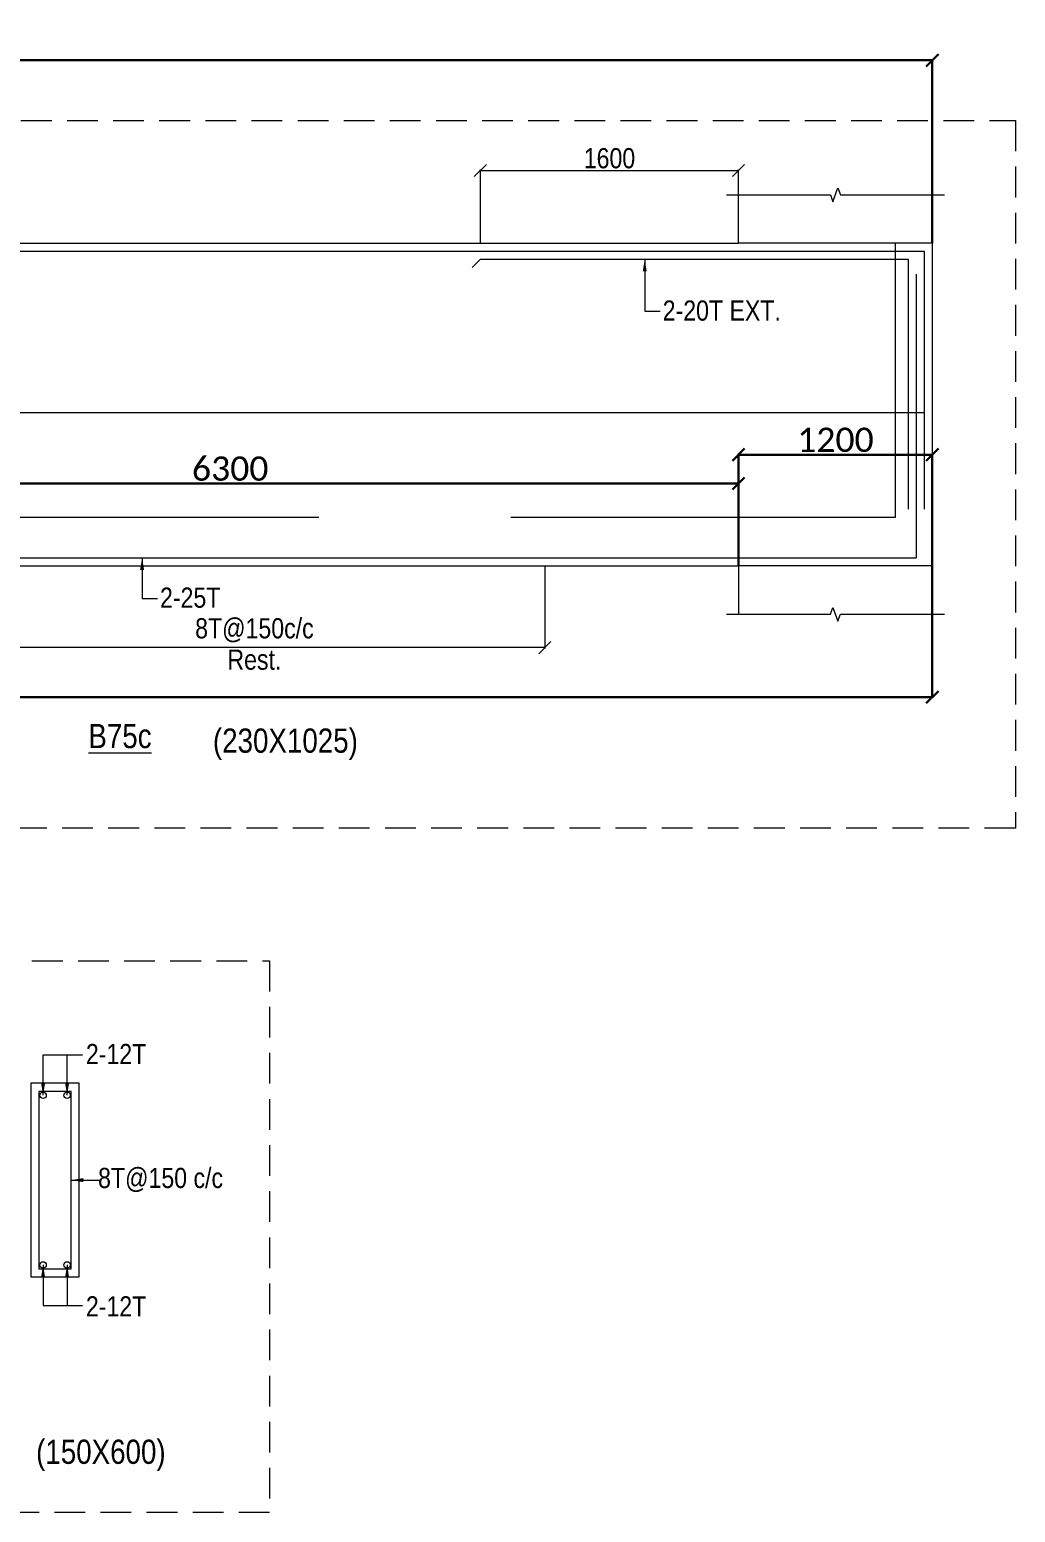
# Model space of a CAD drawing. Header units: millimetres. Extents: x 1112055 to 3390982, y -148532 to 766891.
# Drawn here: x 3017701 to 3029915, y -22158 to -3780 of the extents above; entities that cross this region are included whole.
import ezdxf
from ezdxf.enums import TextEntityAlignment as Align

# ---------------------------------------------------------------- set-up
doc = ezdxf.new("R2010")
doc.units = ezdxf.units.MM
doc.header["$PDMODE"] = 35
doc.header["$PDSIZE"] = -25
doc.linetypes.add('Hidden', pattern=[9.525, 6.35, -3.175])
for name, color, linetype, lineweight in [('B BEAM', 148, 'Continuous', 13), ('B BEAM IN LINE', 250, 'Continuous', 0), ('B STEEL', 34, 'Continuous', 15), ('B STEEL DIM', 216, 'Continuous', 13), ('B STEEL TEXT', 7, 'Continuous', 15), ('B STIRRUPS', 139, 'Continuous', 13), ('B-BEAM DOT', 251, 'Hidden', 9), ('B-BEAM NO', 215, 'Continuous', 18), ('B-COL', 1, 'Continuous', 35)]:
    doc.layers.add(name, color=color, linetype=linetype, lineweight=lineweight)
doc.styles.add('Cali', font='calibri.ttf')
doc.styles.add('SWINC', font='swissc.ttf')
doc.dimstyles.new('BHOOMI', dxfattribs={"dimtxt": 230, "dimasz": 150, "dimexe": 10, "dimexo": 0, "dimgap": 25, "dimtad": 1, "dimdec": 0, "dimzin": 0, "dimdsep": 46, "dimtxsty": 'SWINC', "dimblk": 'OBLIQUE', "dimcen": 0.09, "dimclrd": 250, "dimclre": 250, "dimclrt": 256, "dimaunit": 1, "dimadec": 3, "dimazin": 0, "dimtfac": 1, "dimtdec": 0, "dimtofl": 0, "dimtmove": 1, "dimatfit": 3, "dimfxl": 100, "dimtolj": 1, "dimtzin": 0, "dimlwd": 9, "dimlwe": 5, "dimarcsym": 0})

# ---------------------------------------------------------------- blocks, each defined once
blk = doc.blocks.new('_Oblique')
at = {"color": 0, "linetype": 'ByBlock', "lineweight": -2}
blk.add_line((-0.5, -0.5), (0.5, 0.5), dxfattribs=at)
blk = doc.blocks.new('*D5888')
at = {"layer": 'B STIRRUPS', "color": 250, "lineweight": 0, "transparency": 16777216}
for p, q in [((3016886, -10426), (3016886, -11450)), ((3024086, -10426), (3024086, -11450)), ((3024086, -11440), (3016886, -11440))]:
    blk.add_line(p, q, dxfattribs=at)
at = {"layer": 'Defpoints', "color": 0, "lineweight": 40, "transparency": 16777216}
for p in [(3016886, -10426), (3024086, -10426), (3016886, -11440)]:
    blk.add_point(p, dxfattribs=at)
at = {"layer": 'B STIRRUPS', "color": 250, "lineweight": 0, "transparency": 16777216, "xscale": 150, "yscale": 150, "zscale": 150, "rotation": 180}
blk.add_blockref('_Oblique', (3016886, -11440), dxfattribs=at)
at = {"layer": 'B STIRRUPS', "color": 250, "lineweight": 0, "transparency": 16777216, "xscale": 150, "yscale": 150, "zscale": 150}
blk.add_blockref('_Oblique', (3024086, -11440), dxfattribs=at)
at = {"layer": 'B STIRRUPS', "transparency": 16777216, "char_height": 250, "attachment_point": 5, "style": 'SWINC'}
for s, insert in [('\\A1;8T@150c/c', (3020486, -11225)), ('Rest.', (3020486, -11590))]:
    blk.add_mtext(s, dxfattribs=dict(at, insert=insert))
blk = doc.blocks.new('*D5892')
at = {"layer": 'B STEEL DIM', "lineweight": 5, "transparency": 16777216}
for p, q in [((3023286, -6426), (3023286, -5515)), ((3026486, -6426), (3026486, -5515))]:
    blk.add_line(p, q, dxfattribs=at)
at = {"layer": 'B STEEL DIM', "lineweight": 9, "transparency": 16777216}
blk.add_line((3023286, -5525), (3026486, -5525), dxfattribs=at)
at = {"layer": 'Defpoints', "color": 0, "lineweight": 40, "transparency": 16777216}
for p in [(3026486, -5525), (3023286, -6426), (3026486, -6426)]:
    blk.add_point(p, dxfattribs=at)
at = {"layer": 'B STEEL DIM', "lineweight": 9, "transparency": 16777216, "xscale": 150, "yscale": 150, "zscale": 150, "rotation": 180}
blk.add_blockref('_Oblique', (3023286, -5525), dxfattribs=at)
at = {"layer": 'B STEEL DIM', "lineweight": 9, "transparency": 16777216, "xscale": 150, "yscale": 150, "zscale": 150}
blk.add_blockref('_Oblique', (3026486, -5525), dxfattribs=at)
at = {"layer": 'B STEEL DIM', "transparency": 16777216, "insert": (3024886, -5375), "char_height": 250, "attachment_point": 5, "style": 'SWINC'}
blk.add_mtext('\\A1;1600', dxfattribs=at)
blk = doc.blocks.new('*D6780')
at = {"layer": 'Defpoints', "color": 3, "linetype": 'Hidden', "lineweight": 30, "ltscale": 1000, "transparency": 16777216}
for p, q in [((2984786, -10426), (2984786, -12063)), ((3028886, -10426), (3028886, -12063))]:
    blk.add_line(p, q, dxfattribs=at)
at = {"layer": 'Defpoints', "color": 3, "lineweight": 30, "ltscale": 1000, "transparency": 16777216}
blk.add_line((2984786, -12053), (3028886, -12053), dxfattribs=at)
at = {"layer": 'Defpoints', "color": 0, "lineweight": 40, "transparency": 16777216}
for p in [(2984786, -10426), (3028886, -10426), (3028886, -12053)]:
    blk.add_point(p, dxfattribs=at)
at = {"layer": 'Defpoints', "color": 3, "lineweight": 30, "transparency": 16777216, "xscale": 150, "yscale": 150, "zscale": 150, "rotation": 180}
blk.add_blockref('_Oblique', (2984786, -12053), dxfattribs=at)
at = {"layer": 'Defpoints', "color": 3, "lineweight": 30, "transparency": 16777216, "xscale": 150, "yscale": 150, "zscale": 150}
blk.add_blockref('_Oblique', (3028886, -12053), dxfattribs=at)
at = {"layer": 'Defpoints', "color": 3, "lineweight": 50, "transparency": 16777216, "insert": (3006836, -11870), "char_height": 300, "attachment_point": 5, "style": 'Cali'}
blk.add_mtext('\\A1;22050', dxfattribs=at)
blk = doc.blocks.new('*D6786')
at = {"layer": 'Defpoints', "color": 3, "linetype": 'Hidden', "lineweight": 30, "ltscale": 1000, "transparency": 16777216}
for p, q in [((3013886, -10426), (3013886, -9396)), ((3026486, -10426), (3026486, -9396))]:
    blk.add_line(p, q, dxfattribs=at)
at = {"layer": 'Defpoints', "color": 3, "lineweight": 30, "ltscale": 1000, "transparency": 16777216}
blk.add_line((3013886, -9406), (3026486, -9406), dxfattribs=at)
at = {"layer": 'Defpoints', "color": 0, "lineweight": 40, "transparency": 16777216}
for p in [(3026486, -9406), (3013886, -10426), (3026486, -10426)]:
    blk.add_point(p, dxfattribs=at)
at = {"layer": 'Defpoints', "color": 3, "lineweight": 30, "transparency": 16777216, "xscale": 150, "yscale": 150, "zscale": 150, "rotation": 180}
blk.add_blockref('_Oblique', (3013886, -9406), dxfattribs=at)
at = {"layer": 'Defpoints', "color": 3, "lineweight": 30, "transparency": 16777216, "xscale": 150, "yscale": 150, "zscale": 150}
blk.add_blockref('_Oblique', (3026486, -9406), dxfattribs=at)
at = {"layer": 'Defpoints', "color": 3, "lineweight": 50, "transparency": 16777216, "insert": (3020186, -9222), "char_height": 300, "attachment_point": 5, "style": 'Cali'}
blk.add_mtext('\\A1;6300', dxfattribs=at)
blk = doc.blocks.new('*D6787')
at = {"layer": 'Defpoints', "color": 3, "linetype": 'Hidden', "lineweight": 30, "ltscale": 1000, "transparency": 16777216}
for p, q in [((3026486, -10426), (3026486, -9038)), ((3028886, -10426), (3028886, -9038))]:
    blk.add_line(p, q, dxfattribs=at)
at = {"layer": 'Defpoints', "color": 3, "lineweight": 30, "ltscale": 1000, "transparency": 16777216}
blk.add_line((3026486, -9048), (3028886, -9048), dxfattribs=at)
at = {"layer": 'Defpoints', "color": 0, "lineweight": 40, "transparency": 16777216}
for p in [(3028886, -9048), (3026486, -10426), (3028886, -10426)]:
    blk.add_point(p, dxfattribs=at)
at = {"layer": 'Defpoints', "color": 3, "lineweight": 30, "transparency": 16777216, "xscale": 150, "yscale": 150, "zscale": 150, "rotation": 180}
blk.add_blockref('_Oblique', (3026486, -9048), dxfattribs=at)
at = {"layer": 'Defpoints', "color": 3, "lineweight": 30, "transparency": 16777216, "xscale": 150, "yscale": 150, "zscale": 150}
blk.add_blockref('_Oblique', (3028886, -9048), dxfattribs=at)
at = {"layer": 'Defpoints', "color": 3, "lineweight": 50, "transparency": 16777216, "insert": (3027686, -8865), "char_height": 300, "attachment_point": 5, "style": 'Cali'}
blk.add_mtext('\\A1;1200', dxfattribs=at)
blk = doc.blocks.new('*D6791')
at = {"layer": 'Defpoints', "color": 3, "linetype": 'Hidden', "lineweight": 30, "ltscale": 1000, "transparency": 16777216}
for p, q in [((2984786, -6426), (2984786, -4150)), ((3028886, -6426), (3028886, -4150))]:
    blk.add_line(p, q, dxfattribs=at)
at = {"layer": 'Defpoints', "color": 3, "lineweight": 30, "ltscale": 1000, "transparency": 16777216}
blk.add_line((2984786, -4160), (3028886, -4160), dxfattribs=at)
at = {"layer": 'Defpoints', "color": 0, "lineweight": 40, "transparency": 16777216}
for p in [(3028886, -4160), (2984786, -6426), (3028886, -6426)]:
    blk.add_point(p, dxfattribs=at)
at = {"layer": 'Defpoints', "color": 3, "lineweight": 30, "transparency": 16777216, "xscale": 150, "yscale": 150, "zscale": 150, "rotation": 180}
blk.add_blockref('_Oblique', (2984786, -4160), dxfattribs=at)
at = {"layer": 'Defpoints', "color": 3, "lineweight": 30, "transparency": 16777216, "xscale": 150, "yscale": 150, "zscale": 150}
blk.add_blockref('_Oblique', (3028886, -4160), dxfattribs=at)
at = {"layer": 'Defpoints', "color": 3, "lineweight": 50, "transparency": 16777216, "insert": (3006836, -3977), "char_height": 300, "attachment_point": 5, "style": 'Cali'}
blk.add_mtext('\\A1;22050', dxfattribs=at)

msp = doc.modelspace()

# ---------------------------------------------------------------- linework, layer by layer
at = {"layer": 'B BEAM', "ltscale": 25}
for p, q in [((3013886.2, -6426.3, 0), (3026486.2, -6426.3, 0)), ((3028886.2, -6426.3, 0), (3028886.2, -10426.3, 0)), ((3013886.2, -10426.3, 0), (3026486.2, -10426.3, 0))]:
    msp.add_line(p, q, dxfattribs=at)
at = {"layer": 'B BEAM', "ltscale": 25, "elevation": 0}
msp.add_lwpolyline([(3017716.2, -19239.9), (3018316.2, -19239.9), (3018316.2, -16839.9), (3017716.2, -16839.9)], close=True, dxfattribs=at)
at = {"layer": 'B BEAM IN LINE', "color": 250, "linetype": 'Hidden', "lineweight": 0, "ltscale": 60, "elevation": 0}
for points in [[(2982731.7, -4906.6), (3029915.1, -4906.6), (3029915.1, -13678.1), (2982731.7, -13678.1)], [(3016586.3, -15320.2), (3020674.6, -15320.2), (3020674.6, -22157.8), (3016586.3, -22157.8)]]:
    msp.add_lwpolyline(points, close=True, dxfattribs=at)
at = {"layer": 'B STEEL', "color": 34, "lineweight": 9, "ltscale": 25}
for p, q in [((2984886.2, -6526.3, 0), (3028786.2, -6526.3, 0)), ((3028786.2, -6526.3, 0), (3028786.2, -9722.8, 0)), ((3023286.2, -6626.3, 0), (3023186.2, -6726.3, 0)), ((3023286.2, -6626.3, 0), (3028586.2, -6626.3, 0)), ((3028586.2, -6626.3, 0), (3028586.2, -9722.8, 0)), ((3028686.2, -6811.9, 0), (3028686.2, -10326.3, 0)), ((2984786.2, -8526.3, 0), (3028786.2, -8526.3, 0)), ((2984986.2, -10326.3), (3028686.2, -10326.3))]:
    msp.add_line(p, q, dxfattribs=at)
at = {"layer": 'B STEEL', "color": 34, "lineweight": 9, "ltscale": 25, "elevation": 0}
msp.add_lwpolyline([(3017816.2, -19139.9), (3018216.2, -19139.9), (3018216.2, -16939.9), (3017816.2, -16939.9)], close=True, dxfattribs=at)
at = {"layer": 'B STEEL', "color": 34, "lineweight": 9, "ltscale": 25}
for centre in [(3017867.4, -16988.5, 0), (3018165, -16988.5, 0), (3017867.4, -19091.4, 0), (3018165, -19091.4, 0)]:
    msp.add_circle(centre, 40, dxfattribs=at)
at = {"layer": 'B-BEAM DOT', "linetype": 'Hidden', "ltscale": 750}
for p, q in [((3028886.2, -6426.3, 0), (3026486.2, -6426.3, 0)), ((3028426.2, -6426.3, 0), (3028426.2, -9826.3, 0)), ((3028426.2, -9826.3, 0), (2984786.2, -9826.3, 0)), ((3028886.2, -10426.3, 0), (3026486.2, -10426.3, 0))]:
    msp.add_line(p, q, dxfattribs=at)
at = {"layer": 'B-COL', "lineweight": 15, "ltscale": 25}
for p, q in [((3026486.2, -6426.3, 0), (3026486.2, -5826.3, 0)), ((3028886.2, -6426.3, 0), (3028886.2, -5826.3, 0)), ((3026486.2, -10426.3, 0), (3026486.2, -11026.3, 0)), ((3028886.2, -10426.3, 0), (3028886.2, -11026.3, 0))]:
    msp.add_line(p, q, dxfattribs=at)
at = {"layer": 'B-COL', "lineweight": 15, "ltscale": 25, "elevation": 0}
for points in [[(3026336.2, -5826.3), (3027623.7, -5826.3), (3027655, -5912.2), (3027717.5, -5740.5), (3027748.7, -5826.3), (3029036.2, -5826.3)], [(3026336.2, -11026.3), (3027623.7, -11026.3), (3027655, -10940.5), (3027717.5, -11112.2), (3027748.7, -11026.3), (3029036.2, -11026.3)]]:
    msp.add_lwpolyline(points, dxfattribs=at)

# ---------------------------------------------------------------- texts
at = {"layer": 'B STEEL TEXT', "style": 'SWINC'}
for s, p in [('2-20T EXT.', (3025545.3, -7386.6, 0)), ('2-25T', (3019316.7, -10945.1, 0)), ('2-12T', (3018398.1, -16602.1, 0)), ('8T@150 c/c', (3018549.2, -18137.8, 0)), ('2-12T', (3018398.1, -19729.7, 0))]:
    msp.add_text(s, height=250, dxfattribs=at).set_placement(p)
at = {"layer": 'B-BEAM NO', "ltscale": 25, "style": 'SWINC'}
for s, p in [('%%UB75c', (3018820.5, -12685.4, 0)), ('(230X1025)', (3020870.2, -12742.3, 0)), ('(150X600)', (3018583.9, -21556.8, 0))]:
    msp.add_text(s, height=300, dxfattribs=at).set_placement(p, align=Align.CENTER)

# ---------------------------------------------------------------- dimensions: what is measured, and where the dimension line sits
at = {"layer": 'B STEEL DIM'}
dim = msp.add_linear_dim(base=(3026486.2, -5524.5, 0), p1=(3023286.2, -6426.3, 0), p2=(3026486.2, -6426.3, 0), angle=180, dimstyle='BHOOMI', override={"dimscale": 1, "dimtxt": 250, "dimlfac": 0.5, "dimtxsty": 'SWINC', "dimblk1": 'Oblique', "dimblk2": 'Oblique', "dimsah": 1, "dimclrd": 256, "dimclre": 256, "dimclrt": 256}, dxfattribs=at)
dim.commit()
dim.dimension.update_dxf_attribs({"geometry": '*D5892', "text_midpoint": (3024886.2, -5374.5, 0)})
at = {"layer": 'B STIRRUPS'}
dim = msp.add_linear_dim(base=(3016886.2, -11440.3), p1=(3024086.2, -10426.3, 0), p2=(3016886.2, -10426.3, 0), text='8T@150c/c\\X Rest. ', dimstyle='BHOOMI', override={"dimscale": 1, "dimtxt": 250, "dimgap": 25, "dimlfac": 0.5, "dimtxsty": 'SWINC', "dimblk1": 'Oblique', "dimblk2": 'Oblique', "dimsah": 1, "dimlwd": 0, "dimlwe": 0}, dxfattribs=at)
dim.commit()
dim.dimension.update_dxf_attribs({"geometry": '*D5888', "text_midpoint": (3020486.2, -11440.3)})
at = {"layer": 'Defpoints', "color": 3, "lineweight": 50, "ltscale": 1000}
for base, p1, p2, picture, middle in [((3028886.2, -4160.4), (2984786.2, -6426.3, 0), (3028886.2, -6426.3, 0), '*D6791', (3006836.2, -3976.7)), ((3028886.2, -9048.3), (3026486.2, -10426.3, 0), (3028886.2, -10426.3, 0), '*D6787', (3027686.2, -8864.6)), ((3026486.2, -9405.9), (3013886.2, -10426.3, 0), (3026486.2, -10426.3, 0), '*D6786', (3020186.2, -9222.3)), ((3028886.2, -12053.4), (2984786.2, -10426.3, 0), (3028886.2, -10426.3, 0), '*D6780', (3006836.2, -11869.7))]:
    dim = msp.add_linear_dim(base=base, p1=p1, p2=p2, dimstyle='BHOOMI', override={"dimtxt": 300, "dimgap": 30, "dimlfac": 0.5, "dimtxsty": 'Cali', "dimblk1": 'Oblique', "dimblk2": 'Oblique', "dimsah": 1, "dimclrd": 3, "dimclre": 3, "dimclrt": 3, "dimlwd": 30, "dimlwe": 30}, dxfattribs=at)
    dim.commit()
    dim.dimension.update_dxf_attribs({"geometry": picture, "text_midpoint": middle})

# ---------------------------------------------------------------- leaders
at = {"layer": 'B STEEL TEXT'}
for points in [[(3025322.8, -6626.3, 0), (3025322.8, -7270.3, 0), (3025515, -7270.3, 0)], [(3019094.2, -10326.3, 0), (3019094.2, -10828.9, 0), (3019286.5, -10828.9, 0)], [(3017867.4, -16988.5, 0), (3017867.4, -16485.9, 0), (3018357.3, -16485.9, 0)], [(3018165, -16988.5, 0), (3018165, -16485.9, 0), (3018357.3, -16485.9, 0)], [(3018216.2, -18039.9, 0), (3018564.3, -18039.9, 0)], [(3017867.4, -19091.4, 0), (3017867.4, -19593.9, 0), (3018357.3, -19593.9, 0)], [(3018165, -19091.4, 0), (3018165, -19593.9, 0), (3018357.3, -19593.9, 0)]]:
    msp.add_leader(points, dimstyle='BHOOMI', override={"dimtad": 0, "dimclrd": 256, "dimlwd": 0}, dxfattribs=at)

doc.saveas('drawing.dxf')
